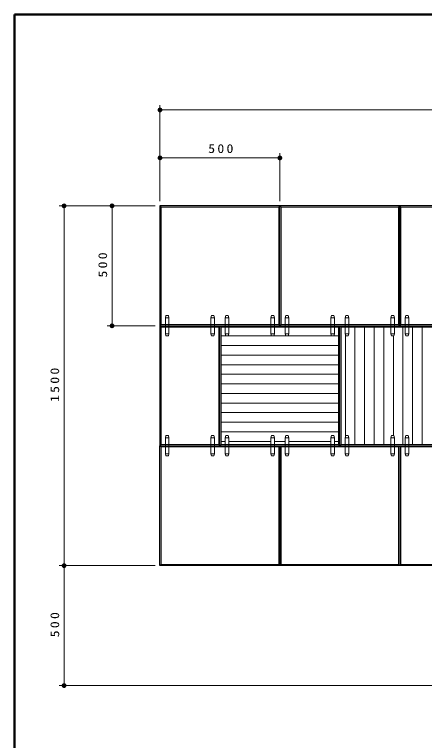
# Model space of a CAD drawing. Units: millimetres on the paper, with parts at other scales. Extents: x 55 to 420, y -5 to 257.
# Drawn here: x 55 to 140.5, y 105.7 to 257 of the extents above; entities that cross this region are included whole.
import ezdxf

# ---------------------------------------------------------------- set-up
doc = ezdxf.new("R2010")
doc.units = ezdxf.units.MM
doc.linetypes.add('USER1', pattern=[4.5, 2.5, -2])
doc.layers.add('LY_1', color=7, linetype='Continuous', lineweight=13)
doc.layers.add('LY_4', color=7, linetype='Continuous', lineweight=13)
doc.styles.add('ＭＳ ゴシック', font='')
doc.styles.get('ＭＳ ゴシック').set_extended_font_data('MS Gothic')

# ---------------------------------------------------------------- blocks, each defined once
blk = doc.blocks.new('filled_dot')
at = {"color": 0, "linetype": 'Continuous', "lineweight": -2, "const_width": 1.25}
blk.add_lwpolyline([(-0.625, 0, 1), (0.625, 0, 1)], format="xyb", close=True, dxfattribs=at)

msp = doc.modelspace()

# ---------------------------------------------------------------- linework, layer by layer
at = {"layer": 'LY_1'}
for p, q in [((85.338, 218.105), (85.338, 238.105)), ((85.338, 237.105), (260.338, 237.105)), ((85.338, 227.105), (110.338, 227.105)), ((110.338, 218.105), (110.338, 228.105)), ((84.338, 217.105), (64.338, 217.105)), ((65.338, 142.105), (65.338, 217.105)), ((75.338, 192.105), (75.338, 217.105)), ((85.588, 216.855), (85.338, 217.105)), ((85.588, 216.855), (85.588, 192.355)), ((110.088, 216.855), (85.588, 216.855)), ((110.088, 216.855), (110.338, 217.105)), ((110.088, 192.355), (110.088, 216.855)), ((110.588, 216.855), (110.338, 217.105)), ((110.588, 216.855), (110.588, 192.355)), ((135.088, 216.855), (110.588, 216.855)), ((135.088, 216.855), (135.338, 217.105)), ((135.088, 192.355), (135.088, 216.855)), ((135.588, 216.855), (135.338, 217.105)), ((135.588, 216.855), (135.588, 192.355)), ((160.088, 216.855), (135.588, 216.855)), ((85.338, 192.105), (85.588, 192.355)), ((85.588, 192.355), (110.088, 192.355)), ((110.088, 192.355), (110.338, 192.105)), ((110.338, 192.105), (110.588, 192.355)), ((110.588, 192.355), (135.088, 192.355)), ((135.088, 192.355), (135.338, 192.105)), ((135.338, 192.105), (135.588, 192.355)), ((135.588, 192.355), (160.088, 192.355)), ((84.338, 192.105), (74.338, 192.105)), ((85.588, 191.855), (85.338, 192.105)), ((97.588, 191.855), (85.588, 191.855)), ((85.588, 191.855), (85.588, 167.355)), ((97.588, 191.855), (97.838, 192.105)), ((97.588, 167.355), (97.588, 191.855)), ((98.088, 191.855), (97.838, 192.105)), ((98.088, 191.855), (98.088, 167.355)), ((122.588, 191.855), (98.088, 191.855)), ((122.588, 191.855), (122.838, 192.105)), ((122.588, 167.355), (122.588, 191.855)), ((123.088, 191.855), (122.838, 192.105)), ((123.088, 191.855), (123.088, 167.355)), ((147.588, 191.855), (123.088, 191.855)), ((126, 167.355), (126, 191.855)), ((128, 167.355), (128, 191.855)), ((130, 167.355), (130, 191.855)), ((132, 167.355), (132, 191.855)), ((136, 167.355), (136, 191.855)), ((138, 167.355), (138, 191.855)), ((140, 167.355), (140, 191.855)), ((98.088, 190), (99.083, 190)), ((99.594, 190), (108.583, 190)), ((109.094, 190), (111.583, 190)), ((112.094, 190), (121.083, 190)), ((121.594, 190), (122.588, 190)), ((124, 168.912), (124, 190.298)), ((134, 169.23), (134, 189.98)), ((98.088, 188), (122.588, 188)), ((98.088, 186), (122.588, 186)), ((98.088, 184), (122.588, 184)), ((98.088, 182), (122.588, 182)), ((98.088, 180), (122.588, 180)), ((98.088, 178), (122.588, 178)), ((98.088, 176), (122.588, 176)), ((98.088, 174), (122.588, 174)), ((98.088, 172), (122.588, 172)), ((98.088, 170), (122.588, 170)), ((98.088, 168), (98.963, 168)), ((99.713, 168), (108.463, 168)), ((109.213, 168), (111.463, 168)), ((112.213, 168), (120.963, 168)), ((121.713, 168), (122.588, 168)), ((85.338, 167.105), (85.588, 167.355)), ((85.338, 167.105), (85.588, 166.855)), ((85.588, 167.355), (97.588, 167.355)), ((85.588, 166.855), (110.088, 166.855)), ((85.588, 142.355), (85.588, 166.855)), ((97.588, 167.355), (97.838, 167.105)), ((97.838, 167.105), (98.088, 167.355)), ((98.088, 167.355), (122.588, 167.355)), ((110.088, 166.855), (110.338, 167.105)), ((110.088, 166.855), (110.088, 142.355)), ((110.338, 167.105), (110.588, 166.855)), ((110.588, 166.855), (135.088, 166.855)), ((110.588, 142.355), (110.588, 166.855)), ((122.588, 167.355), (122.838, 167.105)), ((122.838, 167.105), (123.088, 167.355)), ((123.088, 167.355), (147.588, 167.355)), ((135.088, 166.855), (135.338, 167.105)), ((135.088, 166.855), (135.088, 142.355)), ((135.338, 167.105), (135.588, 166.855)), ((135.588, 166.855), (160.088, 166.855)), ((135.588, 142.355), (135.588, 166.855)), ((85.588, 142.355), (85.338, 142.105)), ((110.088, 142.355), (85.588, 142.355)), ((110.088, 142.355), (110.338, 142.105)), ((110.588, 142.355), (110.338, 142.105)), ((135.088, 142.355), (110.588, 142.355)), ((135.088, 142.355), (135.338, 142.105)), ((135.588, 142.355), (135.338, 142.105)), ((160.088, 142.355), (135.588, 142.355)), ((84.338, 142.105), (64.338, 142.105)), ((84.338, 142.105), (64.338, 142.105)), ((65.338, 117.105), (65.338, 142.105)), ((148.088, 117.105), (64.338, 117.105))]:
    msp.add_line(p, q, dxfattribs=at)
at = {"layer": 'LY_1', "lineweight": 25}
for p, q in [((85.338, 217.105), (85.338, 192.105)), ((110.338, 217.105), (85.338, 217.105)), ((135.338, 217.105), (110.338, 217.105)), ((110.338, 192.105), (110.338, 217.105)), ((160.338, 217.105), (135.338, 217.105)), ((135.338, 192.105), (135.338, 217.105)), ((85.338, 192.105), (85.338, 167.105)), ((85.338, 192.105), (260.338, 192.105)), ((97.838, 167.105), (97.838, 192.105)), ((122.838, 167.105), (122.838, 192.105)), ((85.338, 142.105), (85.338, 167.105)), ((85.338, 167.105), (260.338, 167.105)), ((110.338, 167.105), (110.338, 142.105)), ((135.338, 167.105), (135.338, 142.105)), ((110.338, 142.105), (85.338, 142.105)), ((135.338, 142.105), (110.338, 142.105)), ((160.338, 142.105), (135.338, 142.105))]:
    msp.add_line(p, q, dxfattribs=at)
at = {"layer": 'LY_1', "linetype": 'USER1'}
for p, q in [((86.463, 193.78), (86.588, 194.23)), ((86.463, 193.78), (86.463, 192.105)), ((86.463, 193.78), (87.213, 193.78)), ((86.588, 194.23), (87.088, 194.23)), ((87.088, 194.23), (87.213, 193.78)), ((87.213, 193.78), (87.213, 192.105)), ((95.963, 193.78), (96.088, 194.23)), ((95.963, 193.78), (95.963, 192.105)), ((95.963, 193.78), (96.713, 193.78)), ((96.088, 194.23), (96.588, 194.23)), ((96.588, 194.23), (96.713, 193.78)), ((96.713, 193.78), (96.713, 192.105)), ((98.963, 193.78), (99.088, 194.23)), ((98.963, 193.78), (98.963, 192.105)), ((98.963, 193.78), (99.713, 193.78)), ((99.088, 194.23), (99.588, 194.23)), ((99.588, 194.23), (99.713, 193.78)), ((99.713, 193.78), (99.713, 192.105)), ((108.463, 193.78), (108.588, 194.23)), ((108.463, 193.78), (108.463, 192.105)), ((108.463, 193.78), (109.213, 193.78)), ((108.588, 194.23), (109.088, 194.23)), ((109.088, 194.23), (109.213, 193.78)), ((109.213, 193.78), (109.213, 192.105)), ((111.463, 193.78), (111.588, 194.23)), ((111.463, 193.78), (111.463, 192.105)), ((111.463, 193.78), (112.213, 193.78)), ((111.588, 194.23), (112.088, 194.23)), ((112.088, 194.23), (112.213, 193.78)), ((112.213, 193.78), (112.213, 192.105)), ((120.963, 193.78), (121.088, 194.23)), ((120.963, 193.78), (120.963, 192.105)), ((120.963, 193.78), (121.713, 193.78)), ((121.088, 194.23), (121.588, 194.23)), ((121.588, 194.23), (121.713, 193.78)), ((121.713, 193.78), (121.713, 192.105)), ((123.963, 193.78), (124.088, 194.23)), ((123.963, 193.78), (123.963, 192.105)), ((123.963, 193.78), (124.713, 193.78)), ((124.088, 194.23), (124.588, 194.23)), ((124.588, 194.23), (124.713, 193.78)), ((124.713, 193.78), (124.713, 192.105)), ((133.463, 193.78), (133.588, 194.23)), ((133.463, 193.78), (133.463, 192.105)), ((133.463, 193.78), (134.213, 193.78)), ((133.588, 194.23), (134.088, 194.23)), ((134.088, 194.23), (134.213, 193.78)), ((134.213, 193.78), (134.213, 192.105)), ((136.463, 193.78), (136.588, 194.23)), ((136.463, 193.78), (136.463, 192.105)), ((136.463, 193.78), (137.213, 193.78)), ((136.588, 194.23), (137.088, 194.23)), ((137.088, 194.23), (137.213, 193.78)), ((137.213, 193.78), (137.213, 192.105)), ((86.463, 192.105), (86.463, 190.43)), ((87.213, 192.105), (87.213, 190.43)), ((95.963, 192.105), (95.963, 190.43)), ((96.713, 192.105), (96.713, 190.43)), ((98.963, 192.105), (98.963, 190.43)), ((99.713, 192.105), (99.713, 190.43)), ((108.463, 192.105), (108.463, 190.43)), ((109.213, 192.105), (109.213, 190.43)), ((111.463, 192.105), (111.463, 190.43)), ((112.213, 192.105), (112.213, 190.43)), ((120.963, 192.105), (120.963, 190.43)), ((121.713, 192.105), (121.713, 190.43)), ((123.963, 192.105), (123.963, 190.43)), ((124.713, 192.105), (124.713, 190.43)), ((133.463, 192.105), (133.463, 190.43)), ((134.213, 192.105), (134.213, 190.43)), ((136.463, 192.105), (136.463, 190.43)), ((137.213, 192.105), (137.213, 190.43)), ((86.463, 190.43), (87.213, 190.43)), ((86.588, 189.98), (86.463, 190.43)), ((86.588, 189.98), (87.088, 189.98)), ((87.088, 189.98), (87.213, 190.43)), ((95.963, 190.43), (96.713, 190.43)), ((96.088, 189.98), (95.963, 190.43)), ((96.088, 189.98), (96.588, 189.98)), ((96.588, 189.98), (96.713, 190.43)), ((98.963, 190.43), (99.713, 190.43)), ((99.088, 189.98), (98.963, 190.43)), ((99.088, 189.98), (99.588, 189.98)), ((99.588, 189.98), (99.713, 190.43)), ((108.463, 190.43), (109.213, 190.43)), ((108.588, 189.98), (108.463, 190.43)), ((108.588, 189.98), (109.088, 189.98)), ((109.088, 189.98), (109.213, 190.43)), ((111.463, 190.43), (112.213, 190.43)), ((111.588, 189.98), (111.463, 190.43)), ((111.588, 189.98), (112.088, 189.98)), ((112.088, 189.98), (112.213, 190.43)), ((120.963, 190.43), (121.713, 190.43)), ((121.088, 189.98), (120.963, 190.43)), ((121.088, 189.98), (121.588, 189.98)), ((121.588, 189.98), (121.713, 190.43)), ((123.963, 190.43), (124.713, 190.43)), ((124.088, 189.98), (123.963, 190.43)), ((124.088, 189.98), (124.588, 189.98)), ((124.588, 189.98), (124.713, 190.43)), ((133.463, 190.43), (134.213, 190.43)), ((133.588, 189.98), (133.463, 190.43)), ((133.588, 189.98), (134.088, 189.98)), ((134.088, 189.98), (134.213, 190.43)), ((136.463, 190.43), (137.213, 190.43)), ((136.588, 189.98), (136.463, 190.43)), ((136.588, 189.98), (137.088, 189.98)), ((137.088, 189.98), (137.213, 190.43)), ((86.588, 169.23), (86.463, 168.78)), ((86.463, 168.78), (87.213, 168.78)), ((86.463, 167.105), (86.463, 168.78)), ((86.588, 169.23), (87.088, 169.23)), ((87.088, 169.23), (87.213, 168.78)), ((87.213, 167.105), (87.213, 168.78)), ((96.088, 169.23), (95.963, 168.78)), ((95.963, 168.78), (96.713, 168.78)), ((95.963, 167.105), (95.963, 168.78)), ((96.088, 169.23), (96.588, 169.23)), ((96.588, 169.23), (96.713, 168.78)), ((96.713, 167.105), (96.713, 168.78)), ((99.088, 169.23), (98.963, 168.78)), ((98.963, 168.78), (99.713, 168.78)), ((98.963, 167.105), (98.963, 168.78)), ((99.088, 169.23), (99.588, 169.23)), ((99.588, 169.23), (99.713, 168.78)), ((99.713, 167.105), (99.713, 168.78)), ((108.588, 169.23), (108.463, 168.78)), ((108.463, 168.78), (109.213, 168.78)), ((108.463, 167.105), (108.463, 168.78)), ((108.588, 169.23), (109.088, 169.23)), ((109.088, 169.23), (109.213, 168.78)), ((109.213, 167.105), (109.213, 168.78)), ((111.588, 169.23), (111.463, 168.78)), ((111.463, 168.78), (112.213, 168.78)), ((111.463, 167.105), (111.463, 168.78)), ((111.588, 169.23), (112.088, 169.23)), ((112.088, 169.23), (112.213, 168.78)), ((112.213, 167.105), (112.213, 168.78)), ((121.088, 169.23), (120.963, 168.78)), ((120.963, 168.78), (121.713, 168.78)), ((120.963, 167.105), (120.963, 168.78)), ((121.088, 169.23), (121.588, 169.23)), ((121.588, 169.23), (121.713, 168.78)), ((121.713, 167.105), (121.713, 168.78)), ((124.088, 169.23), (123.963, 168.78)), ((123.963, 168.78), (124.713, 168.78)), ((123.963, 167.105), (123.963, 168.78)), ((124.088, 169.23), (124.588, 169.23)), ((124.588, 169.23), (124.713, 168.78)), ((124.713, 167.105), (124.713, 168.78)), ((133.588, 169.23), (133.463, 168.78)), ((133.463, 168.78), (134.213, 168.78)), ((133.463, 167.105), (133.463, 168.78)), ((133.588, 169.23), (134.088, 169.23)), ((134.088, 169.23), (134.213, 168.78)), ((134.213, 167.105), (134.213, 168.78)), ((136.588, 169.23), (136.463, 168.78)), ((136.463, 168.78), (137.213, 168.78)), ((136.463, 167.105), (136.463, 168.78)), ((136.588, 169.23), (137.088, 169.23)), ((137.088, 169.23), (137.213, 168.78)), ((137.213, 167.105), (137.213, 168.78)), ((86.463, 165.43), (86.463, 167.105)), ((87.213, 165.43), (87.213, 167.105)), ((95.963, 165.43), (95.963, 167.105)), ((96.713, 165.43), (96.713, 167.105)), ((98.963, 165.43), (98.963, 167.105)), ((99.713, 165.43), (99.713, 167.105)), ((108.463, 165.43), (108.463, 167.105)), ((109.213, 165.43), (109.213, 167.105)), ((111.463, 165.43), (111.463, 167.105)), ((112.213, 165.43), (112.213, 167.105)), ((120.963, 165.43), (120.963, 167.105)), ((121.713, 165.43), (121.713, 167.105)), ((123.963, 165.43), (123.963, 167.105)), ((124.713, 165.43), (124.713, 167.105)), ((133.463, 165.43), (133.463, 167.105)), ((134.213, 165.43), (134.213, 167.105)), ((136.463, 165.43), (136.463, 167.105)), ((137.213, 165.43), (137.213, 167.105)), ((86.463, 165.43), (87.213, 165.43)), ((86.463, 165.43), (86.588, 164.98)), ((86.588, 164.98), (87.088, 164.98)), ((87.088, 164.98), (87.213, 165.43)), ((95.963, 165.43), (96.713, 165.43)), ((95.963, 165.43), (96.088, 164.98)), ((96.088, 164.98), (96.588, 164.98)), ((96.588, 164.98), (96.713, 165.43)), ((98.963, 165.43), (99.713, 165.43)), ((98.963, 165.43), (99.088, 164.98)), ((99.088, 164.98), (99.588, 164.98)), ((99.588, 164.98), (99.713, 165.43)), ((108.463, 165.43), (109.213, 165.43)), ((108.463, 165.43), (108.588, 164.98)), ((108.588, 164.98), (109.088, 164.98)), ((109.088, 164.98), (109.213, 165.43)), ((111.463, 165.43), (112.213, 165.43)), ((111.463, 165.43), (111.588, 164.98)), ((111.588, 164.98), (112.088, 164.98)), ((112.088, 164.98), (112.213, 165.43)), ((120.963, 165.43), (121.713, 165.43)), ((120.963, 165.43), (121.088, 164.98)), ((121.088, 164.98), (121.588, 164.98)), ((121.588, 164.98), (121.713, 165.43)), ((123.963, 165.43), (124.713, 165.43)), ((123.963, 165.43), (124.088, 164.98)), ((124.088, 164.98), (124.588, 164.98)), ((124.588, 164.98), (124.713, 165.43)), ((133.463, 165.43), (134.213, 165.43)), ((133.463, 165.43), (133.588, 164.98)), ((133.588, 164.98), (134.088, 164.98)), ((134.088, 164.98), (134.213, 165.43)), ((136.463, 165.43), (137.213, 165.43)), ((136.463, 165.43), (136.588, 164.98)), ((136.588, 164.98), (137.088, 164.98)), ((137.088, 164.98), (137.213, 165.43))]:
    msp.add_line(p, q, dxfattribs=at)
at = {"layer": 'LY_4', "lineweight": 50}
for p, q in [((55, 257), (55, 0)), ((420, 257), (55, 257))]:
    msp.add_line(p, q, dxfattribs=at)

# ---------------------------------------------------------------- block references
at = {"layer": 'LY_1', "xscale": 0.4, "yscale": 0.4}
for p in [(85.338, 237.105), (85.338, 227.105)]:
    msp.add_blockref('filled_dot', p, dxfattribs=at)
for p, rotation in [((110.338, 227.105), 180), ((65.338, 217.105), 270), ((75.338, 217.105), 270), ((75.338, 192.105), 90), ((65.338, 142.105), 270), ((65.338, 142.105), 90), ((65.338, 117.105), 90)]:
    msp.add_blockref('filled_dot', p, dxfattribs=dict(at, rotation=rotation))

# ---------------------------------------------------------------- texts
at = {"layer": 'LY_1', "insert": (98.255, 228.105), "char_height": 1.833, "attachment_point": 8, "style": 'ＭＳ ゴシック'}
msp.add_mtext('\\T1.33;\\W1.15;500', dxfattribs=at)
at = {"layer": 'LY_1', "char_height": 1.833, "attachment_point": 8, "rotation": 90, "style": 'ＭＳ ゴシック'}
for s, insert in [('\\T1.33;\\W1.15;500', (74.338, 205.021)), ('\\T1.33;\\W1.15;1500', (64.338, 180.026)), ('\\T1.33;\\W1.15;500', (64.338, 130.021))]:
    msp.add_mtext(s, dxfattribs=dict(at, insert=insert))

doc.saveas('drawing.dxf')
